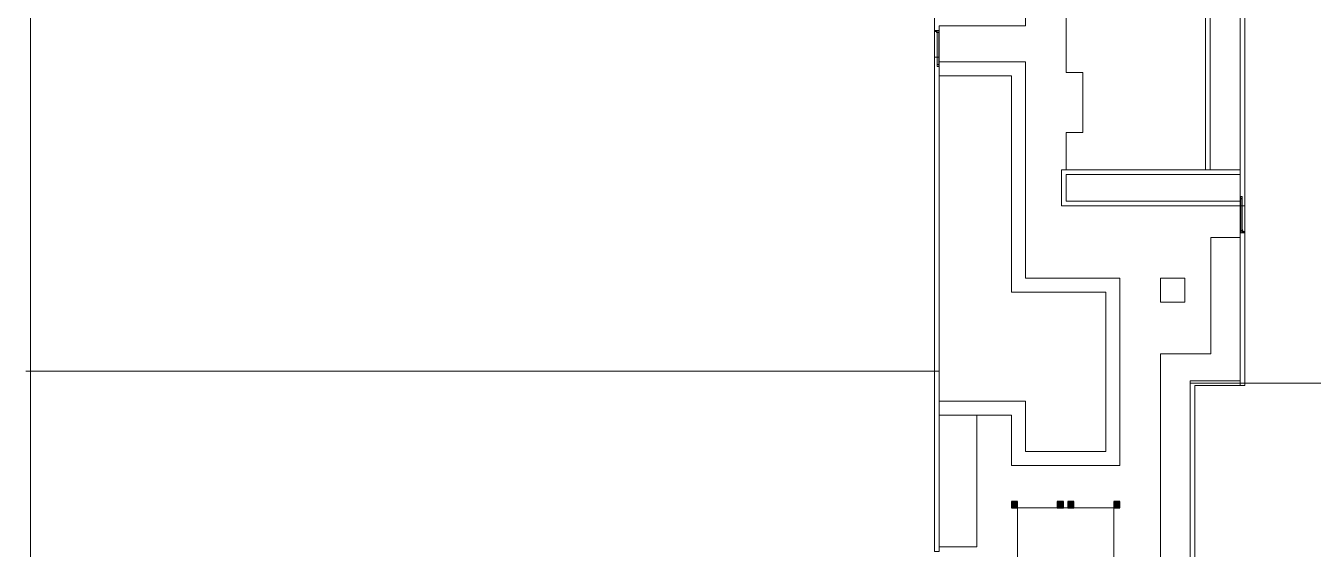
# Model space of a CAD drawing. Header units: metres. Extents: x 5205117 to 5948571, y 646915 to 1143748.
# Drawn here: x 5289847 to 5353981, y 1038851 to 1064921 of the extents above; entities that cross this region are included whole.
import ezdxf

# ---------------------------------------------------------------- set-up
doc = ezdxf.new("R2010")
doc.units = ezdxf.units.M
doc.header["$MEASUREMENT"] = 0
doc.linetypes.add('CONTINOUS', pattern=[0])
for name, color, linetype, lineweight in [('A-Column', 191, 'CONTINOUS', 30), ('A-Door', 3, 'Continuous', 15), ('A-Elevation 1', 4, 'Continuous', 13), ('A-Elevation 2', 163, 'Continuous', 9), ('A-Elevation 3', 251, 'Continuous', 5), ('A-R.C.C.', 190, 'Continuous', 30), ('H-Column', 191, 'Continuous', 5), ('PLOT', 7, 'Continuous', 5), ('road', 7, 'Continuous', 9)]:
    doc.layers.add(name, color=color, linetype=linetype, lineweight=lineweight)

# ---------------------------------------------------------------- blocks, each defined once
blk = doc.blocks.new('A$C7DF671ED')
at = {"layer": 'A-Door'}
for p, q in [((-8, 1699), (-9, 1698)), ((-9, 1698), (-9, 1697)), ((-9, 1697), (-9, 1696)), ((-9, 1696), (-9, 1695)), ((-9, 1695), (-9, 1693)), ((-9, 1693), (-8, 1693)), ((-7, 1700), (-8, 1699)), ((-7, 1698), (-8, 1698)), ((-8, 1698), (-8, 1698)), ((-8, 1698), (-8, 1697)), ((-8, 1697), (-8, 1697)), ((-8, 1697), (-8, 1697)), ((-8, 1697), (-8, 1697)), ((-8, 1697), (-8, 1696)), ((-8, 1696), (-8, 1696)), ((-8, 1696), (-8, 1695)), ((-8, 1696), (-8, 1696)), ((-8, 1696), (-8, 1696)), ((-8, 1696), (-8, 1696)), ((-8, 1695), (-8, 1695)), ((-8, 1695), (-8, 1695)), ((-8, 1695), (-8, 1695)), ((-8, 1695), (-8, 1694)), ((-8, 1694), (-8, 1694)), ((-8, 1694), (-8, 1694)), ((-7, 1694), (-8, 1694)), ((-8, 1693), (-7, 1692)), ((-6, 1700), (-7, 1700)), ((-6, 1699), (-7, 1699)), ((-7, 1699), (-7, 1698)), ((-7, 1698), (-7, 1698)), ((-7, 1698), (-7, 1698)), ((-7, 1698), (-7, 1698)), ((-7, 1698), (-7, 1698)), ((-7, 1694), (-7, 1693)), ((-7, 1694), (-7, 1694)), ((-7, 1693), (-7, 1693)), ((-7, 1693), (-7, 1693)), ((-7, 1693), (-7, 1693)), ((-7, 1693), (-7, 1693)), ((-7, 1693), (-6, 1693)), ((-7, 1692), (-6, 1691)), ((-5, 1700), (-6, 1700)), ((-6, 1699), (-6, 1699)), ((-5, 1699), (-6, 1699)), ((-6, 1699), (-6, 1699)), ((-6, 1699), (-6, 1699)), ((-6, 1699), (-6, 1699)), ((-6, 1693), (-6, 1692)), ((-6, 1693), (-6, 1693)), ((-6, 1693), (-6, 1693)), ((-6, 1693), (-6, 1693)), ((-6, 1692), (-5, 1692)), ((-6, 1691), (-5, 1691)), ((-5, 1738), (0, 1738)), ((-5, 1738), (-5, 1733)), ((-5, 1733), (0, 1733)), ((-5, 1733), (-5, 1723)), ((-5, 1723), (0, 1723)), ((-5, 1723), (-5, 1718)), ((-5, 1718), (0, 1718)), ((-5, 1709), (-5, 1718)), ((-5, 1709), (0, 1709)), ((-5, 1709), (-5, 1700)), ((-5, 1700), (0, 1700)), ((-3, 1700), (-5, 1700)), ((-4, 1699), (-5, 1699)), ((-5, 1699), (-5, 1699)), ((-5, 1699), (-5, 1699)), ((-5, 1699), (-5, 1699)), ((-5, 1692), (-5, 1692)), ((-5, 1692), (-5, 1692)), ((-5, 1692), (-5, 1692)), ((-5, 1692), (-4, 1692)), ((-5, 1691), (-3, 1691)), ((-5, 1691), (-5, 1683)), ((0, 1691), (-5, 1691)), ((0, 1683), (-5, 1683)), ((-5, 1683), (-5, 1674)), ((0, 1674), (-5, 1674)), ((-5, 1674), (-5, 1668)), ((0, 1668), (-5, 1668)), ((-5, 1668), (-5, 1659)), ((0, 1659), (-5, 1659)), ((-5, 1659), (-5, 1654)), ((0, 1654), (-5, 1654)), ((-4, 1699), (-4, 1699)), ((-4, 1699), (-4, 1699)), ((-4, 1699), (-4, 1699)), ((-3, 1699), (-4, 1699)), ((-4, 1699), (-4, 1699)), ((-4, 1692), (-3, 1693)), ((-4, 1692), (-4, 1692)), ((-4, 1692), (-4, 1692)), ((-4, 1692), (-4, 1692)), ((-2, 1700), (-3, 1700)), ((-3, 1699), (-3, 1699)), ((-3, 1699), (-3, 1699)), ((-2, 1698), (-3, 1699)), ((-3, 1699), (-3, 1699)), ((-3, 1699), (-3, 1699)), ((-3, 1693), (-3, 1693)), ((-3, 1693), (-3, 1693)), ((-3, 1693), (-3, 1693)), ((-3, 1693), (-3, 1693)), ((-3, 1693), (-2, 1693)), ((-3, 1691), (-2, 1692)), ((-1, 1699), (-2, 1700)), ((-2, 1697), (-2, 1698)), ((-2, 1698), (-2, 1698)), ((-2, 1698), (-2, 1698)), ((-2, 1698), (-2, 1698)), ((-2, 1698), (-2, 1698)), ((-2, 1698), (-2, 1698)), ((-1, 1697), (-2, 1697)), ((-2, 1694), (-1, 1695)), ((-2, 1693), (-2, 1694)), ((-2, 1694), (-2, 1694)), ((-2, 1694), (-2, 1694)), ((-2, 1694), (-2, 1694)), ((-2, 1694), (-2, 1694)), ((-2, 1692), (-1, 1693)), ((-2, 1693), (-2, 1693)), ((-2, 1693), (-2, 1693)), ((-1, 1698), (-1, 1699)), ((0, 1697), (-1, 1698)), ((-1, 1696), (-1, 1697)), ((-1, 1697), (-1, 1697)), ((-1, 1697), (-1, 1697)), ((-1, 1697), (-1, 1697)), ((-1, 1696), (-1, 1696)), ((-1, 1696), (-1, 1696)), ((-1, 1695), (-1, 1696)), ((-1, 1696), (-1, 1696)), ((-1, 1693), (0, 1695)), ((-1, 1695), (-1, 1695)), ((-1, 1695), (-1, 1695)), ((-1, 1695), (-1, 1695)), ((-1, 1695), (-1, 1695)), ((-1, 1693), (-1, 1693)), ((0, 1800), (74, 1800)), ((0, 1738), (0, 1800)), ((0, 1738), (0, 1733)), ((0, 1723), (0, 1733)), ((0, 1718), (0, 1723)), ((0, 1709), (0, 1718)), ((0, 1700), (0, 1709)), ((74, 1700), (0, 1700)), ((0, 1696), (0, 1700)), ((0, 1696), (0, 1697)), ((0, 1695), (0, 1696)), ((0, 1693), (0, 1696)), ((0, 1691), (0, 1693)), ((0, 1691), (74, 1691)), ((0, 1683), (0, 1691)), ((0, 1683), (0, 1674)), ((0, 1668), (0, 1674)), ((0, 1659), (0, 1668)), ((0, 1654), (0, 1659)), ((0, 1654), (0, 109)), ((74, 1700), (74, 1800)), ((74, 1691), (74, 165)), ((0, 109), (74, 109)), ((0, 0), (0, 100)), ((0, 100), (74, 100)), ((74, 0), (0, 0)), ((81, 165), (74, 165)), ((74, 165), (74, 156)), ((81, 156), (74, 156)), ((74, 118), (74, 156)), ((74, 118), (75, 118)), ((74, 118), (74, 118)), ((74, 118), (74, 118)), ((74, 118), (74, 118)), ((74, 118), (74, 118)), ((74, 118), (74, 118)), ((75, 118), (74, 118)), ((74, 118), (74, 112)), ((81, 112), (74, 112)), ((74, 109), (74, 112)), ((78, 102), (74, 109)), ((74, 109), (74, 109)), ((74, 109), (74, 109)), ((74, 67), (74, 100)), ((74, 67), (79, 67)), ((74, 39), (74, 67)), ((74, 0), (74, 39)), ((74, 39), (79, 39)), ((81, 118), (75, 118)), ((81, 95), (78, 102)), ((82, 113), (79, 118)), ((79, 67), (79, 60)), ((79, 60), (91, 60)), ((79, 48), (79, 56)), ((92, 56), (79, 56)), ((79, 55), (79, 55)), ((79, 55), (79, 55)), ((79, 51), (79, 55)), ((79, 51), (79, 55)), ((79, 55), (79, 55)), ((81, 55), (79, 55)), ((79, 51), (79, 51)), ((79, 51), (79, 51)), ((79, 51), (79, 51)), ((79, 51), (80, 51)), ((93, 48), (79, 48)), ((79, 39), (79, 45)), ((79, 45), (93, 45)), ((80, 51), (81, 51)), ((80, 51), (80, 51)), ((80, 51), (80, 51)), ((81, 165), (81, 156)), ((81, 156), (81, 123)), ((86, 125), (81, 123)), ((81, 123), (81, 118)), ((81, 112), (81, 118)), ((84, 88), (81, 95)), ((81, 55), (82, 55)), ((81, 55), (81, 55)), ((81, 51), (82, 51)), ((81, 51), (81, 51)), ((81, 51), (81, 51)), ((86, 106), (82, 113)), ((82, 55), (83, 55)), ((82, 55), (82, 55)), ((82, 51), (82, 51)), ((82, 51), (83, 51)), ((83, 55), (84, 55)), ((83, 51), (84, 51)), ((87, 81), (84, 88)), ((84, 55), (86, 55)), ((84, 55), (84, 55)), ((84, 51), (86, 51)), ((84, 51), (84, 51)), ((90, 118), (86, 125)), ((89, 99), (86, 106)), ((86, 55), (87, 55)), ((86, 55), (86, 55)), ((86, 51), (86, 51)), ((86, 51), (87, 51)), ((89, 73), (87, 81)), ((87, 55), (88, 55)), ((87, 51), (88, 51)), ((88, 55), (89, 55)), ((88, 55), (88, 55)), ((88, 51), (89, 51)), ((88, 51), (88, 51)), ((92, 91), (89, 99)), ((90, 66), (89, 73)), ((89, 55), (89, 51)), ((89, 55), (90, 55)), ((89, 51), (90, 51)), ((89, 12), (90, 17)), ((89, 12), (90, 8)), ((94, 110), (90, 118)), ((91, 60), (90, 66)), ((90, 55), (91, 55)), ((90, 55), (90, 55)), ((90, 55), (90, 55)), ((91, 51), (90, 51)), ((90, 51), (90, 51)), ((90, 51), (90, 51)), ((90, 17), (92, 20)), ((92, 5), (90, 8)), ((91, 60), (110, 60)), ((91, 55), (91, 55)), ((92, 55), (91, 55)), ((92, 51), (91, 51)), ((91, 51), (91, 51)), ((95, 83), (92, 91)), ((92, 56), (93, 56)), ((92, 55), (92, 56)), ((92, 55), (92, 55)), ((94, 55), (92, 55)), ((92, 55), (92, 55)), ((93, 51), (92, 55)), ((92, 51), (92, 51)), ((93, 51), (92, 51)), ((92, 20), (94, 22)), ((95, 2), (92, 5)), ((93, 56), (94, 56)), ((93, 50), (93, 51)), ((94, 51), (93, 51)), ((93, 48), (93, 50)), ((93, 48), (111, 48)), ((93, 43), (93, 45)), ((93, 45), (112, 45)), ((94, 35), (93, 43)), ((98, 102), (94, 110)), ((94, 56), (95, 56)), ((94, 51), (94, 55)), ((95, 55), (94, 55)), ((94, 55), (94, 55)), ((94, 55), (94, 55)), ((94, 55), (94, 55)), ((95, 51), (94, 51)), ((94, 51), (94, 51)), ((94, 51), (94, 51)), ((94, 51), (94, 51)), ((94, 22), (94, 35)), ((94, 22), (95, 23)), ((94, 17), (94, 22)), ((112, 17), (94, 17)), ((97, 75), (95, 83)), ((95, 56), (96, 56)), ((97, 55), (95, 55)), ((97, 51), (95, 51)), ((95, 23), (98, 25)), ((98, 0), (95, 2)), ((96, 56), (96, 56)), ((96, 56), (96, 56)), ((96, 56), (96, 56)), ((97, 56), (96, 56)), ((99, 68), (97, 75)), ((97, 56), (99, 56)), ((97, 55), (97, 55)), ((98, 55), (97, 55)), ((97, 55), (97, 55)), ((97, 51), (97, 51)), ((98, 51), (97, 51)), ((97, 51), (97, 51)), ((101, 94), (98, 102)), ((98, 55), (98, 55)), ((99, 55), (98, 55)), ((98, 51), (98, 51)), ((98, 51), (99, 51)), ((103, 26), (98, 25)), ((101, 60), (99, 68)), ((99, 56), (99, 56)), ((102, 56), (99, 56)), ((100, 55), (99, 55)), ((99, 51), (100, 51)), ((100, 55), (100, 51)), ((100, 55), (100, 55)), ((100, 55), (100, 55)), ((100, 55), (100, 55)), ((100, 55), (100, 55)), ((100, 55), (111, 55)), ((100, 51), (100, 51)), ((100, 51), (100, 51)), ((100, 51), (100, 51)), ((100, 51), (100, 51)), ((111, 51), (100, 51)), ((104, 86), (101, 94)), ((102, 51), (101, 56)), ((102, 56), (103, 56)), ((102, 48), (102, 51)), ((102, 43), (102, 45)), ((103, 35), (102, 43)), ((103, 56), (111, 56)), ((103, 35), (103, 17)), ((107, 25), (103, 26)), ((107, 78), (104, 86)), ((109, 69), (107, 78)), ((111, 23), (107, 25)), ((107, 0), (111, 2)), ((110, 61), (109, 69)), ((110, 60), (110, 61)), ((110, 60), (163, 60)), ((111, 55), (111, 56)), ((111, 56), (163, 56)), ((113, 55), (111, 55)), ((111, 55), (111, 55)), ((111, 52), (111, 55)), ((111, 51), (111, 52)), ((113, 51), (111, 51)), ((111, 51), (111, 51)), ((111, 48), (111, 51)), ((111, 48), (163, 48)), ((112, 22), (111, 23)), ((111, 2), (114, 5)), ((112, 44), (112, 45)), ((112, 45), (163, 45)), ((112, 35), (112, 44)), ((112, 22), (112, 35)), ((114, 20), (112, 22)), ((112, 21), (112, 22)), ((112, 17), (112, 19)), ((115, 55), (113, 55)), ((115, 51), (113, 51)), ((115, 17), (114, 20)), ((114, 5), (115, 8)), ((115, 55), (115, 55)), ((115, 55), (115, 51)), ((115, 55), (115, 55)), ((115, 55), (115, 55)), ((115, 55), (115, 55)), ((116, 55), (115, 55)), ((115, 51), (115, 51)), ((116, 51), (115, 51)), ((115, 51), (115, 51)), ((115, 51), (115, 51)), ((115, 51), (115, 51)), ((115, 17), (116, 12)), ((115, 8), (116, 12)), ((116, 55), (116, 55)), ((116, 55), (116, 51)), ((116, 55), (116, 55)), ((116, 55), (116, 55)), ((117, 55), (116, 55)), ((116, 51), (116, 51)), ((116, 51), (116, 51)), ((116, 51), (116, 51)), ((117, 51), (116, 51)), ((141, 55), (117, 55)), ((117, 51), (149, 51)), ((141, 55), (141, 55)), ((149, 55), (141, 55)), ((149, 55), (149, 51)), ((153, 55), (149, 55)), ((157, 51), (149, 51)), ((153, 55), (153, 55)), ((157, 55), (153, 55)), ((157, 51), (157, 55)), ((157, 55), (163, 55)), ((157, 51), (163, 51)), ((163, 60), (163, 60)), ((163, 60), (164, 60)), ((163, 60), (163, 60)), ((163, 56), (163, 55)), ((163, 55), (163, 51)), ((163, 55), (166, 55)), ((163, 51), (163, 48)), ((163, 51), (166, 51)), ((163, 45), (163, 45)), ((163, 45), (163, 45)), ((163, 45), (164, 45)), ((164, 60), (164, 59)), ((164, 59), (165, 59)), ((164, 59), (164, 59)), ((164, 45), (165, 46)), ((164, 45), (164, 45)), ((164, 45), (164, 45)), ((165, 59), (165, 59)), ((165, 59), (165, 58)), ((165, 58), (165, 58)), ((165, 58), (165, 58)), ((165, 58), (166, 57)), ((165, 47), (166, 47)), ((165, 46), (165, 47)), ((165, 47), (165, 47)), ((165, 46), (165, 46)), ((165, 46), (165, 46)), ((166, 57), (166, 57)), ((166, 57), (166, 55)), ((166, 55), (166, 51)), ((166, 55), (167, 55)), ((166, 51), (166, 48)), ((166, 51), (167, 51)), ((166, 48), (166, 47)), ((167, 55), (167, 55)), ((167, 55), (167, 51)), ((167, 55), (167, 55)), ((167, 55), (167, 55)), ((171, 55), (167, 55)), ((167, 51), (167, 51)), ((167, 51), (167, 51)), ((167, 51), (167, 51)), ((167, 51), (176, 51)), ((172, 55), (171, 55)), ((172, 55), (173, 55)), ((173, 55), (173, 55)), ((175, 55), (173, 55)), ((176, 55), (175, 55)), ((175, 55), (175, 55)), ((176, 55), (176, 51)), ((178, 55), (176, 55)), ((176, 55), (176, 55)), ((178, 51), (176, 51)), ((178, 55), (179, 55)), ((179, 51), (178, 51)), ((179, 55), (180, 55)), ((180, 51), (179, 51)), ((180, 55), (180, 55)), ((180, 55), (180, 55)), ((180, 55), (181, 55)), ((180, 51), (180, 51)), ((180, 51), (180, 51)), ((181, 51), (180, 51)), ((181, 55), (181, 55)), ((181, 51), (181, 55)), ((181, 51), (181, 51)), ((98, 0), (103, -1)), ((107, 0), (103, -1))]:
    blk.add_line(p, q, dxfattribs=at)
blk = doc.blocks.new('A$C22A8137B')
at = {"layer": 'H-Column', "ltscale": 100}
h = blk.add_hatch(dxfattribs=at)
h.set_pattern_fill('ANSI31', color=256, scale=125, angle=90)
h.set_pattern_definition([(135, (26973.993, -689880.47), (-11.04854346, -11.04854346), [])])
h.paths.add_polyline_path([(-300, 0), (0, 0), (0, 300), (-300, 300)])
at = {"layer": 'A-Column', "ltscale": 5}
blk.add_lwpolyline([(-300, 0), (0, 0), (0, 300), (-300, 300)], close=True, dxfattribs=at)

msp = doc.modelspace()

# ---------------------------------------------------------------- linework, layer by layer
at = {"layer": 'A-Elevation 1', "ltscale": 5}
msp.add_line((5350346.9, 1047240.1), (5350346.9, 1047010.1), dxfattribs=at)
at = {"layer": 'A-Elevation 1'}
msp.add_lwpolyline([(5350346.9, 1089191.6), (5350346.9, 1082390.1), (5341446.9, 1082390.1), (5341446.9, 1080590.1), (5350346.9, 1080590.1), (5350346.9, 1057750.1), (5341446.9, 1057750.1), (5341446.9, 1055950.1), (5350576.9, 1055950.1), (5350576.9, 1088930.5)], dxfattribs=at)
at = {"layer": 'A-Elevation 1', "ltscale": 5}
for points in [[(5337846.9, 1080479.7), (5337846.9, 1068040.1), (5339646.9, 1068040.1), (5339646.9, 1064920.1), (5335346.9, 1064920.1), (5335346.9, 1064690.1), (5335116.9, 1064690.1), (5335116.9, 1068040.1), (5337616.9, 1068040.1), (5337616.9, 1080479.7)], [(5335346.9, 1038735.1), (5335346.9, 1063350.1), (5335116.9, 1063350.1), (5335116.9, 1038735.1)], [(5350346.9, 1057520.1), (5341676.9, 1057520.1), (5341676.9, 1056180.1), (5350346.9, 1056180.1)], [(5348076.9, 1034910.1), (5348076.9, 1047010.1), (5350576.9, 1047010.1), (5350576.9, 1054610.1), (5350346.9, 1054610.1), (5350346.9, 1047240.1), (5347846.9, 1047240.1), (5347846.9, 1034910.1)]]:
    msp.add_lwpolyline(points, close=True, dxfattribs=at)
at = {"layer": 'A-Elevation 2', "ltscale": 5, "flags": 128}
for points in [[(5348616.9, 1080590.1), (5348616.9, 1057750.1)], [(5348846.9, 1080590.1), (5348846.9, 1057750.1)]]:
    msp.add_lwpolyline(points, dxfattribs=at)
at = {"layer": 'A-Elevation 2', "ltscale": 5}
for points in [[(5335346.9, 1045520.1), (5338946.9, 1045520.1), (5338946.9, 1043020.1), (5344346.9, 1043020.1), (5344346.9, 1052350.1), (5339646.9, 1052350.1), (5339646.9, 1063120.1), (5335346.9, 1063120.1)], [(5335346.9, 1046220.1), (5339646.9, 1046220.1), (5339646.9, 1043720.1), (5343646.9, 1043720.1), (5343646.9, 1051650.1), (5338946.9, 1051650.1), (5338946.9, 1062420.1), (5335346.9, 1062420.1)]]:
    msp.add_lwpolyline(points, dxfattribs=at)
msp.add_lwpolyline([(5344046.9, 1040920.1), (5339246.9, 1040920.1), (5339246.9, 1010620.1), (5344046.9, 1010620.1)], close=True, dxfattribs=at)
at = {"layer": 'A-Elevation 3', "ltscale": 5}
for p, q in [((5335116.9, 1063350.1), (5335116.9, 1064690.1)), ((5335346.9, 1063350.1), (5335346.9, 1064690.1)), ((5350346.9, 1055950.1), (5350346.9, 1054610.1)), ((5350576.9, 1055950.1), (5350576.9, 1054610.1))]:
    msp.add_line(p, q, dxfattribs=at)
at = {"layer": 'A-Elevation 3', "ltscale": 5, "flags": 128}
for points in [[(5341676.9, 1080590.1), (5341676.9, 1062600.1)], [(5341676.9, 1057750.1), (5341676.9, 1059600.1), (5342506.9, 1059600.1), (5342506.9, 1062600.1), (5341676.9, 1062600.1)], [(5347846.9, 1035140.1), (5346376.9, 1035140.1), (5346376.9, 1048590.1), (5348876.9, 1048590.1), (5348876.9, 1054380.1), (5350346.9, 1054380.1)], [(5335346.9, 1038965.1), (5337216.9, 1038965.1), (5337216.9, 1045520.1)]]:
    msp.add_lwpolyline(points, dxfattribs=at)
msp.add_lwpolyline([(5346376.9, 1052350.1), (5347576.9, 1052350.1), (5347576.9, 1051150.1), (5346376.9, 1051150.1)], close=True, dxfattribs=at)
at = {"layer": 'PLOT', "ltscale": 0.5}
for p, q in [((5290076.9, 1067810.4), (5290076.9, 1027640.3)), ((5289846.9, 1047725.3), (5335346.9, 1047725.3)), ((5350346.9, 1047125.3), (5395846.9, 1047125.3))]:
    msp.add_line(p, q, dxfattribs=at)
at = {"layer": 'road', "ltscale": 0.5}
msp.add_lwpolyline([(5352846.9, 884625.3), (5352846.9, 926525.3), (5350346.9, 926525.3), (5350346.9, 966925.3), (5347846.9, 966925.3), (5347846.9, 987125.3), (5352846.9, 987125.3), (5352846.9, 1007325.3), (5350346.9, 1007325.3), (5350346.9, 1027525.3), (5347846.9, 1027525.3), (5347846.9, 1047125.3), (5350346.9, 1047125.3), (5350346.9, 1089194.5)], dxfattribs=at)

# ---------------------------------------------------------------- block references
at = {"layer": 'A-Door', "rotation": 180}
msp.add_blockref('A$C7DF671ED', (5335321.9, 1064690.1), dxfattribs=at)
at = {"layer": 'A-Door'}
msp.add_blockref('A$C7DF671ED', (5350371.9, 1054610.1), dxfattribs=at)
at = {"layer": 'A-R.C.C.', "ltscale": 5}
for p in [(5339246.9, 1040920.1), (5341531.9, 1040920.1), (5342061.9, 1040920.1), (5344346.9, 1040920.1)]:
    msp.add_blockref('A$C22A8137B', p, dxfattribs=at)

doc.saveas('drawing.dxf')
